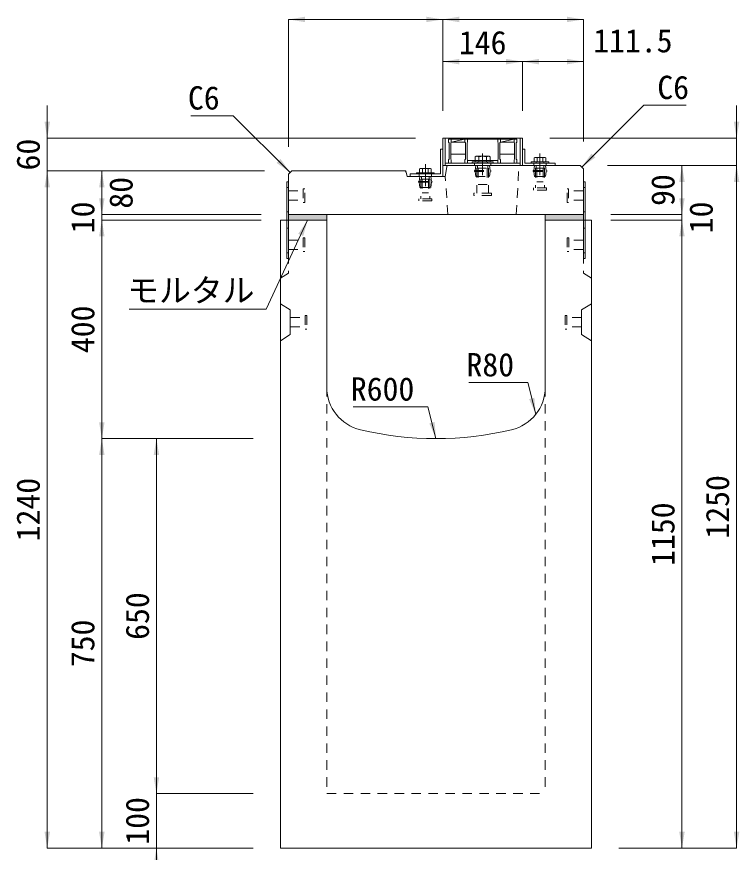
# Model space of a CAD drawing. Units: millimetres at full size. Extents: x -1934 to 78146, y -143454 to -112471.
# Drawn here: x 52884 to 54208, y -133543 to -132013 of the extents above; entities that cross this region are included whole.
import ezdxf
from ezdxf.enums import TextEntityAlignment as Align

# ---------------------------------------------------------------- set-up
doc = ezdxf.new("R2010")
doc.units = ezdxf.units.MM
doc.header["$LTSCALE"] = 23
for name, pattern in [('CHAIN', [18.5, 12, -1.5, 3.5, -1.5]), ('USER2', [1.35, 0.75, -0.6]), ('USER3', [1.35, 0.75, -0.6])]:
    doc.linetypes.add(name, pattern=pattern)
for name, color, linetype, lineweight in [('インサート', 92, 'USER2', 9), ('グレーチング', 7, 'Continuous', 9), ('ジョイント', 7, 'Continuous', 5), ('モルタル', 7, 'Continuous', 13), ('作業エリア', 11, 'Continuous', 13), ('受枠', 3, 'Continuous', 13), ('寸法線', 7, 'Continuous', 13), ('引出線', 4, 'Continuous', 13), ('本体', 2, 'Continuous', 13), ('ｲﾝｻｰﾄ', 3, 'USER3', 5)]:
    doc.layers.add(name, color=color, linetype=linetype, lineweight=lineweight)
doc.layers.add('ハッチング_モルタル', color=30, linetype='Continuous')
doc.styles.add('ＭＳ ゴシック', font='')
doc.styles.get('ＭＳ ゴシック').set_extended_font_data('MS Gothic')

# ---------------------------------------------------------------- blocks, each defined once
blk = doc.blocks.new('filled_arrow')
at = {"color": 0, "linetype": 'Continuous', "lineweight": -2}
blk.add_solid([(7.5, 1.25), (0, 0), (7.5, -1.25)], dxfattribs=at)

msp = doc.modelspace()

# ---------------------------------------------------------------- hatches: boundary and pattern name
at = {"layer": 'ハッチング_モルタル'}
for points in [[(53452.11, -132385.71), (53452.11, -132375.71), (53382.11, -132375.71), (53382.11, -132385.71)], [(53922.11, -132385.71), (53922.11, -132375.71), (53852.11, -132375.71), (53852.11, -132385.71)]]:
    msp.add_hatch(color=256, dxfattribs=at).paths.add_polyline_path(points)

# ---------------------------------------------------------------- linework, layer by layer
at = {"layer": 'インサート', "linetype": 'Continuous', "lineweight": 13}
for p, q in [((53725.62, -132268.91), (53723.76, -132269.76)), ((53723.76, -132269.76), (53723.76, -132278.91)), ((53749.61, -132268.91), (53725.62, -132268.91)), ((53749.61, -132268.91), (53751.46, -132269.76)), ((53751.46, -132269.76), (53751.46, -132278.91)), ((53833.13, -132270.91), (53831.66, -132271.76)), ((53831.66, -132271.76), (53831.66, -132278.91)), ((53833.13, -132270.91), (53852.1, -132270.91)), ((53852.1, -132270.91), (53853.56, -132271.76)), ((53853.56, -132271.76), (53853.56, -132278.91)), ((53623.13, -132290.91), (53621.66, -132291.76)), ((53621.66, -132291.76), (53621.66, -132298.91)), ((53623.13, -132290.91), (53642.1, -132290.91)), ((53642.1, -132290.91), (53643.56, -132291.76)), ((53643.56, -132291.76), (53643.56, -132298.91)), ((53751.46, -132278.91), (53723.76, -132278.91)), ((53831.66, -132278.91), (53853.56, -132278.91)), ((53621.66, -132298.91), (53643.56, -132298.91))]:
    msp.add_line(p, q, dxfattribs=at)
at = {"layer": 'インサート', "linetype": 'Continuous', "lineweight": 5}
for p, q in [((53730.69, -132269.76), (53730.69, -132278.91)), ((53744.54, -132269.76), (53744.54, -132278.91)), ((53837.14, -132271.76), (53837.14, -132278.91)), ((53848.09, -132271.76), (53848.09, -132278.91)), ((53627.14, -132291.76), (53627.14, -132298.91)), ((53638.09, -132291.76), (53638.09, -132298.91))]:
    msp.add_line(p, q, dxfattribs=at)
at = {"layer": 'インサート', "linetype": 'Continuous'}
for p, q in [((53756.61, -132278.91), (53718.61, -132278.91)), ((53718.61, -132278.91), (53718.61, -132281.21)), ((53756.61, -132281.21), (53718.61, -132281.21)), ((53756.61, -132278.91), (53756.61, -132281.21)), ((53826.61, -132278.91), (53858.61, -132278.91)), ((53826.61, -132278.91), (53826.61, -132281.21)), ((53826.61, -132281.21), (53858.61, -132281.21)), ((53858.61, -132278.91), (53858.61, -132281.21)), ((53616.61, -132298.91), (53648.61, -132298.91)), ((53616.61, -132298.91), (53616.61, -132301.21)), ((53616.61, -132301.21), (53648.61, -132301.21)), ((53648.61, -132298.91), (53648.61, -132301.21))]:
    msp.add_line(p, q, dxfattribs=at)
at = {"layer": 'インサート'}
for p, q in [((53723.86, -132294.96), (53725.11, -132285.71)), ((53725.11, -132285.71), (53750.11, -132285.71)), ((53726.71, -132290.71), (53748.51, -132290.71)), ((53726.71, -132290.71), (53726.71, -132336.21)), ((53728.16, -132285.71), (53728.16, -132290.71)), ((53728.61, -132278.91), (53728.61, -132281.21)), ((53729.61, -132290.71), (53729.61, -132320.71)), ((53745.61, -132290.71), (53745.61, -132320.71)), ((53746.61, -132278.91), (53746.61, -132281.21)), ((53747.06, -132285.71), (53747.06, -132290.71)), ((53748.51, -132290.71), (53748.51, -132336.21)), ((53751.36, -132294.96), (53750.11, -132285.71)), ((53831.36, -132294.96), (53832.61, -132285.71)), ((53832.61, -132285.71), (53852.61, -132285.71)), ((53834.36, -132290.71), (53850.86, -132290.71)), ((53834.36, -132290.71), (53834.36, -132326.71)), ((53835.49, -132285.71), (53835.49, -132290.71)), ((53835.61, -132278.91), (53835.61, -132281.21)), ((53836.61, -132290.71), (53836.61, -132315.71)), ((53848.61, -132290.71), (53848.61, -132315.71)), ((53849.61, -132278.91), (53849.61, -132281.21)), ((53849.74, -132285.71), (53849.74, -132290.71)), ((53850.86, -132290.71), (53850.86, -132326.71)), ((53853.86, -132294.96), (53852.61, -132285.71)), ((53621.36, -132314.96), (53622.61, -132305.71)), ((53622.61, -132305.71), (53642.61, -132305.71)), ((53625.49, -132305.71), (53625.49, -132310.71)), ((53625.61, -132298.91), (53625.61, -132301.21)), ((53639.61, -132298.91), (53639.61, -132301.21)), ((53639.74, -132305.71), (53639.74, -132310.71)), ((53643.86, -132314.96), (53642.61, -132305.71)), ((53722.61, -132294.96), (53752.61, -132294.96)), ((53722.61, -132294.96), (53722.61, -132296.46)), ((53722.61, -132296.46), (53752.61, -132296.46)), ((53723.86, -132296.46), (53725.11, -132305.71)), ((53725.11, -132305.71), (53750.11, -132305.71)), ((53751.36, -132296.46), (53750.11, -132305.71)), ((53752.61, -132294.96), (53752.61, -132296.46)), ((53830.11, -132294.96), (53855.11, -132294.96)), ((53830.11, -132294.96), (53830.11, -132296.46)), ((53830.11, -132296.46), (53855.11, -132296.46)), ((53831.36, -132296.46), (53832.61, -132305.71)), ((53832.61, -132305.71), (53852.61, -132305.71)), ((53853.86, -132296.46), (53852.61, -132305.71)), ((53855.11, -132294.96), (53855.11, -132296.46)), ((53620.11, -132314.96), (53645.11, -132314.96)), ((53620.11, -132314.96), (53620.11, -132316.46)), ((53620.11, -132316.46), (53645.11, -132316.46)), ((53621.36, -132316.46), (53622.61, -132325.71)), ((53624.36, -132310.71), (53640.86, -132310.71)), ((53624.36, -132310.71), (53624.36, -132346.71)), ((53626.61, -132310.71), (53626.61, -132335.71)), ((53638.61, -132310.71), (53638.61, -132335.71)), ((53640.86, -132310.71), (53640.86, -132346.71)), ((53643.86, -132316.46), (53642.61, -132325.71)), ((53645.11, -132314.96), (53645.11, -132316.46)), ((53729.61, -132320.71), (53745.61, -132320.71)), ((53836.61, -132315.71), (53848.61, -132315.71)), ((53382.11, -132332.21), (53409.11, -132332.21)), ((53382.11, -132332.21), (53382.11, -132349.21)), ((53412.11, -132328.21), (53409.11, -132328.21)), ((53409.11, -132328.21), (53409.11, -132353.21)), ((53412.11, -132353.21), (53412.11, -132328.21)), ((53622.61, -132325.71), (53642.61, -132325.71)), ((53626.61, -132335.71), (53638.61, -132335.71)), ((53721.61, -132340.71), (53721.61, -132336.21)), ((53753.61, -132336.21), (53721.61, -132336.21)), ((53753.61, -132336.21), (53753.61, -132340.71)), ((53830.61, -132330.71), (53830.61, -132326.71)), ((53854.61, -132326.71), (53830.61, -132326.71)), ((53854.61, -132330.71), (53830.61, -132330.71)), ((53854.61, -132326.71), (53854.61, -132330.71)), ((53892.11, -132328.21), (53895.11, -132328.21)), ((53892.11, -132353.21), (53892.11, -132328.21)), ((53895.11, -132328.21), (53895.11, -132353.21)), ((53922.11, -132332.21), (53895.11, -132332.21)), ((53922.11, -132332.21), (53922.11, -132349.21)), ((53382.11, -132349.21), (53409.11, -132349.21)), ((53409.11, -132353.21), (53412.11, -132353.21)), ((53620.61, -132350.71), (53620.61, -132346.71)), ((53644.61, -132346.71), (53620.61, -132346.71)), ((53644.61, -132350.71), (53620.61, -132350.71)), ((53644.61, -132346.71), (53644.61, -132350.71)), ((53753.61, -132340.71), (53721.61, -132340.71)), ((53895.11, -132353.21), (53892.11, -132353.21)), ((53922.11, -132349.21), (53895.11, -132349.21))]:
    msp.add_line(p, q, dxfattribs=at)
at = {"layer": 'インサート', "linetype": 'Continuous', "lineweight": 5}
for centre, radius, start, end in [((53727.23, -132276.42), 7.5, 62.50883, 117.49117), ((53737.61, -132297.65), 28.73, 76.05376, 103.94624), ((53748, -132276.42), 7.5, 62.50883, 117.49117), ((53834.4, -132275.76), 4.85, 55.61575, 124.38425), ((53842.61, -132289.03), 18.12, 72.41205, 107.58795), ((53850.83, -132275.76), 4.85, 55.61575, 124.38425), ((53624.4, -132295.76), 4.85, 55.61575, 124.38425), ((53632.61, -132309.03), 18.12, 72.41205, 107.58795), ((53640.83, -132295.76), 4.85, 55.61575, 124.38425)]:
    msp.add_arc(centre, radius, start, end, dxfattribs=at)
at = {"layer": 'グレーチング'}
for p, q in [((53675.11, -132237.21), (53675.11, -132243.21)), ((53675.11, -132237.21), (53800.11, -132237.21)), ((53675.11, -132243.21), (53676.11, -132244.21)), ((53676.11, -132244.21), (53676.11, -132274.21)), ((53680.11, -132243.21), (53679.11, -132244.21)), ((53679.11, -132244.21), (53679.11, -132274.21)), ((53680.11, -132237.21), (53680.11, -132243.21)), ((53680.11, -132243.21), (53705.11, -132237.21)), ((53680.11, -132243.21), (53705.11, -132243.21)), ((53705.11, -132237.21), (53705.11, -132243.21)), ((53705.11, -132243.21), (53706.11, -132244.21)), ((53706.11, -132244.21), (53706.11, -132274.21)), ((53710.11, -132243.21), (53709.11, -132244.21)), ((53709.11, -132244.21), (53709.11, -132274.21)), ((53710.11, -132237.21), (53710.11, -132243.21)), ((53765.11, -132237.21), (53765.11, -132243.21)), ((53765.11, -132243.21), (53766.11, -132244.21)), ((53766.11, -132244.21), (53766.11, -132274.21)), ((53770.11, -132243.21), (53769.11, -132244.21)), ((53769.11, -132244.21), (53769.11, -132274.21)), ((53770.11, -132243.21), (53795.11, -132237.21)), ((53770.11, -132237.21), (53770.11, -132243.21)), ((53770.11, -132243.21), (53795.11, -132243.21)), ((53795.11, -132237.21), (53795.11, -132243.21)), ((53795.11, -132243.21), (53796.11, -132244.21)), ((53796.11, -132244.21), (53796.11, -132274.21)), ((53800.11, -132243.21), (53799.11, -132244.21)), ((53799.11, -132244.21), (53799.11, -132274.21)), ((53800.11, -132237.21), (53800.11, -132243.21)), ((53675.11, -132275.21), (53676.11, -132274.21)), ((53675.11, -132281.21), (53675.11, -132275.21)), ((53706.11, -132265.21), (53679.11, -132265.21)), ((53680.11, -132275.21), (53679.11, -132274.21)), ((53680.11, -132281.21), (53680.11, -132275.21)), ((53705.11, -132275.21), (53706.11, -132274.21)), ((53705.11, -132281.21), (53705.11, -132275.21)), ((53710.11, -132275.21), (53709.11, -132274.21)), ((53710.11, -132281.21), (53710.11, -132275.21)), ((53765.11, -132276.71), (53710.11, -132276.71)), ((53765.11, -132275.21), (53766.11, -132274.21)), ((53765.11, -132281.21), (53765.11, -132275.21)), ((53796.11, -132265.21), (53769.11, -132265.21)), ((53770.11, -132275.21), (53769.11, -132274.21)), ((53770.11, -132281.21), (53770.11, -132275.21)), ((53795.11, -132275.21), (53796.11, -132274.21)), ((53795.11, -132281.21), (53795.11, -132275.21)), ((53800.11, -132275.21), (53799.11, -132274.21)), ((53800.11, -132281.21), (53800.11, -132275.21)), ((53675.11, -132281.21), (53680.11, -132281.21)), ((53705.11, -132281.21), (53710.11, -132281.21)), ((53765.11, -132281.21), (53770.11, -132281.21)), ((53795.11, -132281.21), (53800.11, -132281.21))]:
    msp.add_line(p, q, dxfattribs=at)
at = {"layer": 'ジョイント'}
for p, q in [((53378.91, -132315.71), (53382.11, -132315.71)), ((53378.91, -132315.71), (53378.91, -132455.71)), ((53382.11, -132315.71), (53382.11, -132455.71)), ((53922.11, -132315.71), (53925.31, -132315.71)), ((53922.11, -132315.71), (53922.11, -132455.71)), ((53925.31, -132315.71), (53925.31, -132455.71)), ((53378.91, -132455.71), (53382.11, -132455.71)), ((53922.11, -132455.71), (53925.31, -132455.71))]:
    msp.add_line(p, q, dxfattribs=at)
at = {"layer": 'ジョイント', "linetype": 'USER2'}
for p, q in [((53378.91, -132325.71), (53382.11, -132325.71)), ((53922.11, -132325.71), (53925.31, -132325.71)), ((53378.91, -132370.71), (53382.11, -132370.71)), ((53922.11, -132370.71), (53925.31, -132370.71)), ((53378.91, -132400.71), (53382.11, -132400.71)), ((53922.11, -132400.71), (53925.31, -132400.71)), ((53378.91, -132445.71), (53382.11, -132445.71)), ((53922.11, -132445.71), (53925.31, -132445.71))]:
    msp.add_line(p, q, dxfattribs=at)
at = {"layer": 'モルタル'}
for points in [[(53382.11, -132375.71), (53452.11, -132375.71), (53452.11, -132385.71), (53382.11, -132385.71)], [(53922.11, -132375.71), (53852.11, -132375.71), (53852.11, -132385.71), (53922.11, -132385.71)]]:
    msp.add_lwpolyline(points, close=True, dxfattribs=at)
at = {"layer": '作業エリア'}
for p, q in [((53672.11, -132285.71), (53671.73, -132288.27)), ((53674.7, -132285.71), (53672.11, -132285.71)), ((53594.65, -132295.71), (53597.11, -132295.71)), ((53597.11, -132295.71), (53597.6, -132298.13))]:
    msp.add_line(p, q, dxfattribs=at)
at = {"layer": '受枠'}
for p, q in [((53664.61, -132235.71), (53810.61, -132235.71)), ((53664.61, -132235.71), (53664.61, -132285.71)), ((53669.11, -132235.71), (53669.11, -132285.71)), ((53806.11, -132235.71), (53806.11, -132285.71)), ((53810.61, -132235.71), (53810.61, -132285.71)), ((53660.11, -132301.21), (53660.11, -132255.71)), ((53660.11, -132255.71), (53664.61, -132255.71)), ((53664.61, -132255.71), (53664.61, -132305.71)), ((53815.11, -132255.71), (53810.61, -132255.71)), ((53815.11, -132281.21), (53815.11, -132255.71)), ((53664.61, -132285.71), (53810.61, -132285.71)), ((53669.11, -132281.21), (53806.11, -132281.21)), ((53810.61, -132285.71), (53870.61, -132285.71)), ((53870.61, -132281.21), (53815.11, -132281.21)), ((53870.61, -132285.71), (53870.61, -132281.21)), ((53604.61, -132305.71), (53604.61, -132301.21)), ((53604.61, -132301.21), (53660.11, -132301.21)), ((53664.61, -132305.71), (53604.61, -132305.71))]:
    msp.add_line(p, q, dxfattribs=at)
at = {"layer": '受枠', "linetype": 'CHAIN'}
for p, q in [((53737.61, -132263.46), (53737.61, -132303.46)), ((53842.61, -132263.46), (53842.61, -132303.46)), ((53632.61, -132283.46), (53632.61, -132323.46))]:
    msp.add_line(p, q, dxfattribs=at)
at = {"layer": '受枠', "linetype": 'USER2'}
for p, q in [((53722.61, -132281.21), (53722.61, -132285.71)), ((53752.61, -132281.21), (53752.61, -132285.71)), ((53831.61, -132281.21), (53831.61, -132285.71)), ((53853.61, -132281.21), (53853.61, -132285.71)), ((53621.61, -132301.21), (53621.61, -132305.71)), ((53643.61, -132301.21), (53643.61, -132305.71))]:
    msp.add_line(p, q, dxfattribs=at)
at = {"layer": '寸法線'}
for p, q in [((53382.11, -132018.29), (53664.61, -132018.29)), ((53382.11, -132251.71), (53382.11, -132018.29)), ((53664.61, -132185.71), (53664.61, -132018.29)), ((53664.61, -132018.29), (53922.11, -132018.29)), ((53664.61, -132185.71), (53664.61, -132018.29)), ((53922.11, -132241.71), (53922.11, -132018.29)), ((53664.61, -132095.52), (53810.61, -132095.52)), ((53664.61, -132185.71), (53664.61, -132095.52)), ((53810.61, -132185.71), (53810.61, -132095.52)), ((53810.61, -132095.52), (53922.11, -132095.52)), ((53810.61, -132185.71), (53810.61, -132095.52)), ((53922.11, -132241.71), (53922.11, -132095.52)), ((52940.14, -132355.71), (52940.14, -132175.71)), ((54202.6, -132345.71), (54202.6, -132175.71)), ((53614.61, -132235.71), (52940.14, -132235.71)), ((53860.61, -132235.71), (54202.6, -132235.71)), ((53966.11, -132285.71), (54102.6, -132285.71)), ((53966.11, -132285.71), (54202.6, -132285.71)), ((53966.11, -132285.71), (54202.6, -132285.71)), ((54102.6, -132375.71), (54102.6, -132285.71)), ((54202.6, -133535.71), (54202.6, -132285.71)), ((53338.11, -132295.71), (52940.14, -132295.71)), ((52940.14, -132295.71), (52940.14, -133535.71)), ((53338.11, -132295.71), (52940.14, -132295.71)), ((53040.14, -132375.71), (53040.14, -132295.71)), ((53338.11, -132295.71), (53040.14, -132295.71)), ((53040.14, -132315.71), (53040.14, -132445.71)), ((54102.6, -132315.71), (54102.6, -132445.71)), ((53332.11, -132375.71), (53040.14, -132375.71)), ((53332.11, -132375.71), (53040.14, -132375.71)), ((53972.11, -132375.71), (54102.6, -132375.71)), ((53972.11, -132375.71), (54102.6, -132375.71)), ((53040.14, -132385.71), (53040.14, -132785.72)), ((53332.11, -132385.71), (53040.14, -132385.71)), ((53317.11, -132385.71), (53040.14, -132385.71)), ((53972.11, -132385.71), (54102.6, -132385.71)), ((53972.11, -132385.71), (54102.6, -132385.71)), ((54102.6, -133535.71), (54102.6, -132385.71)), ((53040.14, -133535.71), (53040.14, -132785.72)), ((53317.11, -132785.72), (53040.14, -132785.72)), ((53317.11, -132785.72), (53040.14, -132785.72)), ((53140.14, -132785.72), (53140.14, -133435.71)), ((53317.11, -132785.72), (53140.14, -132785.72)), ((53140.14, -133375.71), (53140.14, -133595.71)), ((53317.11, -133435.71), (53140.14, -133435.71)), ((53317.11, -133435.71), (53140.14, -133435.71)), ((53317.11, -133535.71), (52940.14, -133535.71)), ((53317.11, -133535.71), (53040.14, -133535.71)), ((53317.11, -133535.71), (53140.14, -133535.71)), ((53987.11, -133535.71), (54102.6, -133535.71)), ((53987.11, -133535.71), (54202.6, -133535.71))]:
    msp.add_line(p, q, dxfattribs=at)
at = {"layer": '引出線'}
for points in [[(53919.11, -132288.71), (54032.49, -132175.34), (54110.49, -132175.34)], [(53385.11, -132298.71), (53280.95, -132194.55), (53202.95, -132194.55)], [(53417.11, -132385.71), (53341.17, -132548.57), (53090.26, -132548.57)], [(53834.87, -132741.29), (53820.16, -132683.09), (53712.47, -132683.09)], [(53652.12, -132785.72), (53637.41, -132727.51), (53500.48, -132727.51)]]:
    msp.add_lwpolyline(points, dxfattribs=at)
at = {"layer": '本体'}
for p, q in [((53671.73, -132288.27), (53669.11, -132305.71)), ((53674.7, -132285.71), (53916.11, -132285.71)), ((53916.11, -132285.71), (53922.11, -132291.71)), ((53922.11, -132291.71), (53922.11, -132385.71)), ((53382.11, -132301.71), (53388.11, -132295.71)), ((53382.11, -132301.71), (53382.11, -132385.71)), ((53388.11, -132295.71), (53594.65, -132295.71)), ((53597.6, -132298.13), (53599.11, -132305.71)), ((53599.11, -132305.71), (53669.11, -132305.71)), ((53382.11, -132375.71), (53922.11, -132375.71)), ((53382.11, -132385.71), (53452.11, -132385.71)), ((53852.11, -132385.71), (53922.11, -132385.71))]:
    msp.add_line(p, q, dxfattribs=at)
at = {"layer": '本体', "linetype": 'USER2', "lineweight": 15}
for p, q in [((53799.11, -132375.71), (53804.11, -132285.71)), ((53674.11, -132375.71), (53669.11, -132305.71))]:
    msp.add_line(p, q, dxfattribs=at)
at = {"layer": '本体', "lineweight": 20}
for p, q in [((53367.11, -133535.71), (53367.11, -132385.71)), ((53452.11, -132385.71), (53367.11, -132385.71)), ((53452.11, -132691.68), (53452.11, -132385.71)), ((53852.11, -132691.68), (53852.11, -132385.71)), ((53937.11, -132385.71), (53852.11, -132385.71)), ((53922.11, -132385.71), (53852.11, -132385.71)), ((53937.11, -133535.71), (53937.11, -132385.71)), ((53367.11, -133535.71), (53937.11, -133535.71))]:
    msp.add_line(p, q, dxfattribs=at)
at = {"layer": '本体', "linetype": 'USER3', "lineweight": 9}
for p, q in [((53382.11, -132385.71), (53382.11, -132482.71)), ((53922.11, -132385.71), (53922.11, -132482.71)), ((53382.11, -132482.71), (53367.11, -132492.21)), ((53922.11, -132482.71), (53937.11, -132492.21)), ((53452.11, -132691.68), (53452.11, -133435.71)), ((53852.11, -132691.68), (53852.11, -133435.71)), ((53452.11, -133435.71), (53852.11, -133435.71))]:
    msp.add_line(p, q, dxfattribs=at)
at = {"layer": '本体', "lineweight": 9}
for p, q in [((53367.11, -132538.72), (53385.31, -132550.22)), ((53385.31, -132550.22), (53385.31, -132595.21)), ((53937.11, -132538.72), (53918.91, -132550.22)), ((53918.91, -132550.22), (53918.91, -132595.21)), ((53367.11, -132606.71), (53385.31, -132595.21)), ((53937.11, -132606.71), (53918.91, -132595.21))]:
    msp.add_line(p, q, dxfattribs=at)
at = {"layer": '本体'}
for centre, start, end in [((53674.7, -132288.71), 90, 171.46923), ((53594.65, -132298.71), 11.30993, 90)]:
    msp.add_arc(centre, 3, start, end, dxfattribs=at)
at = {"layer": '本体', "lineweight": 20}
for centre, radius, start, end in [((53532.11, -132691.68), 80, 180, 256.6576), ((53772.11, -132691.68), 80, 283.34225, 0), ((53652.12, -132185.72), 600, 256.6576, 283.34225)]:
    msp.add_arc(centre, radius, start, end, dxfattribs=at)
at = {"layer": 'ｲﾝｻｰﾄ'}
for p, q in [((53382.11, -132422.21), (53409.11, -132422.21)), ((53409.11, -132418.22), (53412.11, -132418.22)), ((53409.11, -132418.22), (53409.11, -132443.21)), ((53412.11, -132418.22), (53412.11, -132443.21)), ((53892.11, -132418.22), (53892.11, -132443.21)), ((53895.12, -132418.22), (53892.11, -132418.22)), ((53895.12, -132418.22), (53895.12, -132443.21)), ((53922.12, -132422.21), (53895.12, -132422.21)), ((53382.11, -132439.22), (53409.11, -132439.22)), ((53409.11, -132443.21), (53412.11, -132443.21)), ((53895.12, -132443.21), (53892.11, -132443.21)), ((53922.12, -132439.22), (53895.12, -132439.22)), ((53385.31, -132564.21), (53412.31, -132564.21)), ((53385.31, -132564.21), (53385.31, -132581.22)), ((53412.31, -132560.22), (53412.31, -132585.21)), ((53412.31, -132560.22), (53415.32, -132560.22)), ((53415.32, -132560.22), (53415.32, -132585.21)), ((53891.91, -132560.22), (53888.91, -132560.22)), ((53888.91, -132560.22), (53888.91, -132585.21)), ((53891.91, -132560.22), (53891.91, -132585.21)), ((53918.91, -132564.21), (53891.91, -132564.21)), ((53918.91, -132564.21), (53918.91, -132581.22)), ((53385.31, -132581.22), (53412.31, -132581.22)), ((53918.91, -132581.22), (53891.91, -132581.22)), ((53412.31, -132585.21), (53415.32, -132585.21)), ((53891.91, -132585.21), (53888.91, -132585.21))]:
    msp.add_line(p, q, dxfattribs=at)

# ---------------------------------------------------------------- block references
at = {"layer": '寸法線', "xscale": 4, "yscale": 4}
for p in [(53382.11, -132018.29), (53664.61, -132018.29), (53664.61, -132095.52), (53810.61, -132095.52)]:
    msp.add_blockref('filled_arrow', p, dxfattribs=at)
for p, rotation in [((53664.61, -132018.29), 180), ((53922.11, -132018.29), 180), ((53810.61, -132095.52), 180), ((53922.11, -132095.52), 180), ((52940.14, -132235.71), 90), ((54202.6, -132235.71), 90), ((54102.6, -132285.71), 270), ((54202.6, -132285.71), 270), ((54202.6, -132285.71), 270), ((52940.14, -132295.71), 270), ((52940.14, -132295.71), 270), ((53040.14, -132295.71), 270), ((53040.14, -132375.71), 90), ((53040.14, -132375.71), 90), ((54102.6, -132375.71), 90), ((54102.6, -132375.71), 90), ((53040.14, -132385.71), 270), ((53040.14, -132385.71), 270), ((54102.6, -132385.71), 270), ((54102.6, -132385.71), 270), ((53040.14, -132785.72), 90), ((53040.14, -132785.72), 270), ((53140.14, -132785.72), 270), ((53140.14, -133435.71), 90), ((53140.14, -133435.71), 90), ((52940.14, -133535.71), 90), ((53040.14, -133535.71), 90), ((54102.6, -133535.71), 90), ((54202.6, -133535.71), 90), ((53140.14, -133535.71), 270)]:
    msp.add_blockref('filled_arrow', p, dxfattribs=dict(at, rotation=rotation))
at = {"layer": '引出線', "xscale": 4, "yscale": 4}
for p, rotation in [((53385.11, -132298.71), 135), ((53919.11, -132288.71), 45), ((53417.11, -132385.71), 245), ((53834.87, -132741.29), 104.2), ((53652.12, -132785.72), 104.2)]:
    msp.add_blockref('filled_arrow', p, dxfattribs=dict(at, rotation=rotation))

# ---------------------------------------------------------------- texts
at = {"layer": '寸法線', "style": 'ＭＳ ゴシック'}
for s, p in [('146', (53737.61, -132060.52)), ('111.5', (54012.69, -132057.16))]:
    msp.add_text(s, height=42.72, dxfattribs=at).set_placement(p, align=Align.MIDDLE_CENTER)
for s, p in [('60', (52905.14, -132265.71)), ('90', (54067.6, -132330.71)), ('80', (53075.14, -132335.71)), ('10', (53005.14, -132380.71)), ('10', (54137.6, -132380.71)), ('400', (53005.14, -132585.72)), ('1250', (54167.6, -132910.71)), ('1240', (52905.14, -132915.71)), ('1150', (54067.6, -132960.71)), ('650', (53105.14, -133110.71)), ('750', (53005.14, -133160.71)), ('100', (53105.14, -133485.71))]:
    msp.add_text(s, height=42.72, rotation=90, dxfattribs=at).set_placement(p, align=Align.MIDDLE_CENTER)
at = {"layer": '引出線', "style": 'ＭＳ ゴシック'}
msp.add_text('C6', height=42.72, dxfattribs=at).set_placement((54057.49, -132121.34), align=Align.TOP_LEFT)
for s, p in [('C6', (53255.95, -132140.55)), ('R80', (53795.16, -132629.09)), ('R600', (53612.41, -132673.51))]:
    msp.add_text(s, height=42.72, dxfattribs=at).set_placement(p, align=Align.TOP_RIGHT)
msp.add_text('モルタル', height=42.72, dxfattribs=at).set_placement((53203.21, -132492.97), align=Align.TOP_CENTER)

doc.saveas('drawing.dxf')
